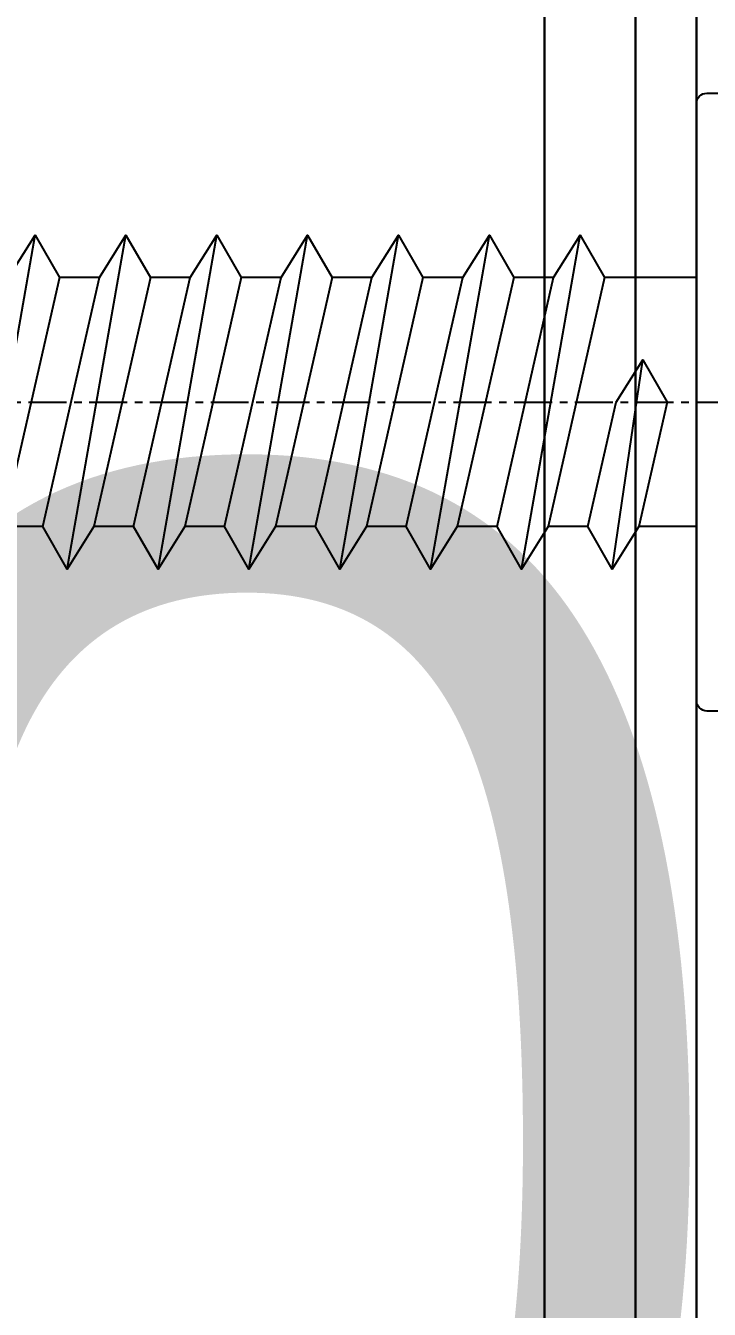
# Model space of a CAD drawing. Header units: millimetres. Extents: x -547695 to 905972, y -1055718 to 167349.
# Drawn here: x -516113.6 to -516032.5, y -1036587.2 to -1036435 of the extents above; entities that cross this region are included whole.
import ezdxf

# ---------------------------------------------------------------- set-up
doc = ezdxf.new("R2010")
doc.units = ezdxf.units.MM
doc.linetypes.add('View-XTD-CT Cua$0$View-XĐL-CT Cửa$0$CENTER', pattern=[2, 1.25, -0.25, 0.25, -0.25])
doc.layers.get('DEFPOINTS').update_dxf_attribs({"color": 1, "lineweight": 25})
for name, color, linetype, lineweight in [('View-XTD-CT Cua$0$View-XĐL-CT Cửa$0$KT-Dim', 5, 'Continuous', 15), ('View-XTD-CT Cua$0$View-XĐL-CT Cửa$0$KT-NetThay', 7, 'Continuous', 18), ('View-XTD-CT Cua$0$View-XĐL-CT Cửa$0$Profile - Vietduc', 14, 'Continuous', 30)]:
    doc.layers.add(name, color=color, linetype=linetype, lineweight=lineweight)
doc.layers.add('View-XTD-CT Cua$0$View-XĐL-CT Cửa$0$Screw', color=253, linetype='Continuous')
doc.styles.add('View-XTD-CT Cua$0$View-XĐL-CT Cửa$0$GM-Arial', font='arial.ttf')
doc.dimstyles.new('View-XTD-CT Cua$0$View-XĐL-CT Cửa$0$GM_DIM50', dxfattribs={"dimscale": 0.5, "dimtxt": 220, "dimasz": 110, "dimexe": 66, "dimexo": 0, "dimgap": 55, "dimtad": 1, "dimdec": 0, "dimzin": 0, "dimdsep": 46, "dimtxsty": 'View-XTD-CT Cua$0$View-XĐL-CT Cửa$0$GM-Arial', "dimblk": 'View-XTD-CT Cua$0$View-XĐL-CT Cửa$0$_ArchTick', "dimcen": 150, "dimdle": 66, "dimclrd": 256, "dimclre": 256, "dimclrt": 6, "dimadec": 0, "dimazin": 0, "dimtfac": 1, "dimtdec": 0, "dimtix": 1, "dimtmove": 2, "dimatfit": 3, "dimfxl": 1, "dimtvp": 0.833333, "dimtolj": 1, "dimtzin": 0, "dimarcsym": 0})

# ---------------------------------------------------------------- blocks, each defined once
blk = doc.blocks.new('View-XTD-CT Cua$0$View-XĐL-CT Cửa$0$_ArchTick')
at = {"color": 0, "linetype": 'ByBlock', "const_width": 0.15}
blk.add_lwpolyline([(-0.5, -0.5), (0.5, 0.5)], dxfattribs=at)
blk = doc.blocks.new('*D245')
at = {"layer": 'DEFPOINTS', "color": 0, "transparency": 16777216}
for p in [(-3949.14, 1534.81), (-4099.14, 1421.09), (-3949.14, 1108.8)]:
    blk.add_point(p, dxfattribs=at)
at = {"layer": 'View-XTD-CT Cua$0$View-XĐL-CT Cửa$0$KT-Dim', "lineweight": -2, "transparency": 16777216}
for p, q in [((-4099.14, 1421.09), (-4099.14, 1567.81)), ((-3949.14, 1108.8), (-3949.14, 1567.81)), ((-4099.14, 1534.81), (-4154.14, 1534.81)), ((-4099.14, 1534.81), (-3949.14, 1534.81)), ((-3949.14, 1534.81), (-3894.14, 1534.81))]:
    blk.add_line(p, q, dxfattribs=at)
at = {"layer": 'View-XTD-CT Cua$0$View-XĐL-CT Cửa$0$KT-Dim', "lineweight": -2, "transparency": 16777216, "xscale": 55, "yscale": 55, "zscale": 55}
blk.add_blockref('View-XTD-CT Cua$0$View-XĐL-CT Cửa$0$_ArchTick', (-4099.14, 1534.81), dxfattribs=at)
at = {"layer": 'View-XTD-CT Cua$0$View-XĐL-CT Cửa$0$KT-Dim', "lineweight": -2, "transparency": 16777216, "xscale": 55, "yscale": 55, "zscale": 55, "rotation": 180}
blk.add_blockref('View-XTD-CT Cua$0$View-XĐL-CT Cửa$0$_ArchTick', (-3949.14, 1534.81), dxfattribs=at)
at = {"layer": 'View-XTD-CT Cua$0$View-XĐL-CT Cửa$0$KT-Dim', "color": 6, "transparency": 16777216, "insert": (-4024.14, 1618.51), "char_height": 110, "attachment_point": 5, "style": 'View-XTD-CT Cua$0$View-XĐL-CT Cửa$0$GM-Arial'}
blk.add_mtext('\\A1;30', dxfattribs=at)
blk = doc.blocks.new('View-XTD-CT Cua$0$View-XĐL-CT Cửa$0$hex. head sd. 5.5x50 (elev)')
at = {"layer": 'View-XTD-CT Cua$0$View-XĐL-CT Cửa$0$Screw'}
blk.add_lwpolyline([(-1, 4.914), (-1, -4.914, 0.414214), (-0.825, -5.089), (-0.175, -5.089, 0.414214), (0, -4.914), (0, 4.914, 0.414214), (-0.175, 5.089), (-0.825, 5.089, 0.414214)], format="xyb", close=True, dxfattribs=at)
for points in [[(2.88, -2.75), (3.283, -2.052), (2.352, 2.052), (1.914, 2.75), (1.511, 2.052), (2.442, -2.052), (2.88, -2.75), (1.914, 2.75)], [(4.377, -2.75), (4.78, -2.052), (3.848, 2.052), (3.41, 2.75), (3.007, 2.052), (3.939, -2.052), (4.377, -2.75), (3.41, 2.75)], [(5.873, -2.75), (6.276, -2.052), (5.344, 2.052), (4.906, 2.75), (4.504, 2.052), (5.435, -2.052), (5.873, -2.75), (4.906, 2.75)], [(7.37, -2.75), (7.772, -2.052), (6.841, 2.052), (6.403, 2.75), (6, 2.052), (6.931, -2.052), (7.37, -2.75), (6.403, 2.75)], [(8.866, -2.75), (9.269, -2.052), (8.337, 2.052), (7.899, 2.75), (7.496, 2.052), (8.428, -2.052), (8.866, -2.75), (7.899, 2.75)], [(10.362, -2.75), (10.765, -2.052), (9.833, 2.052), (9.395, 2.75), (8.993, 2.052), (9.924, -2.052), (10.362, -2.75), (9.395, 2.75)], [(11.859, -2.75), (12.261, -2.052), (11.33, 2.052), (10.892, 2.75), (10.489, 2.052), (11.421, -2.052), (11.859, -2.75), (10.892, 2.75)], [(0, 2.052), (1.511, 2.052)], [(2.352, 2.052), (3.007, 2.052)], [(3.848, 2.052), (4.504, 2.052)], [(5.344, 2.052), (6, 2.052)], [(6.841, 2.052), (7.496, 2.052)], [(8.337, 2.052), (8.993, 2.052)], [(9.833, 2.052), (10.489, 2.052)], [(1.384, -2.75), (1.787, -2.052), (1.321, 0), (0.883, 0.698), (0.48, 0), (0.946, -2.052), (1.384, -2.75), (0.883, 0.698)], [(0, -2.052), (0.946, -2.052)], [(1.787, -2.052), (2.442, -2.052)], [(3.283, -2.052), (3.939, -2.052)], [(4.78, -2.052), (5.435, -2.052)], [(6.276, -2.052), (6.931, -2.052)], [(7.772, -2.052), (8.428, -2.052)], [(9.269, -2.052), (9.924, -2.052)], [(10.765, -2.052), (11.421, -2.052)]]:
    blk.add_lwpolyline(points, dxfattribs=at)
at = {"layer": 'View-XTD-CT Cua$0$View-XĐL-CT Cửa$0$Screw', "linetype": 'View-XTD-CT Cua$0$View-XĐL-CT Cửa$0$CENTER', "ltscale": 0.5}
blk.add_lwpolyline([(52, 0), (-7.451, 0)], dxfattribs=at)
blk = doc.blocks.new('View-XTD-CT Cua$0$View-XĐL-CT Cửa$0$A$C77827696')
at = {"layer": 'View-XTD-CT Cua$0$View-XĐL-CT Cửa$0$Profile - Vietduc'}
for points in [[(-4099.14, 1830.23), (-3949.14, 1830.23), (-3949.14, 1530.23), (-4099.14, 1530.23)], [(-4091.64, 1822.73), (-3956.64, 1822.73), (-3956.64, 1537.73), (-4091.64, 1537.73)], [(-3944.14, 1807.73), (-3874.14, 1807.73), (-3874.14, 1812.73), (-3949.14, 1812.73), (-3949.14, 1547.73), (-3874.14, 1547.73), (-3874.14, 1552.73), (-3944.14, 1552.73)]]:
    blk.add_lwpolyline(points, close=True, dxfattribs=at)
at = {"layer": 'View-XTD-CT Cua$0$View-XĐL-CT Cửa$0$Screw', "xscale": -4.999999999999999, "yscale": 4.999999999999999, "zscale": 4.999999999999999}
blk.add_blockref('View-XTD-CT Cua$0$View-XĐL-CT Cửa$0$hex. head sd. 5.5x50 (elev)', (-3944.14, 1680.23), dxfattribs=at)
at = {"layer": 'View-XTD-CT Cua$0$View-XĐL-CT Cửa$0$KT-Dim'}
dim = blk.add_linear_dim(base=(-3949.14, 1534.81), p1=(-4099.14, 1421.09), p2=(-3949.14, 1108.8), text='30', dimstyle='View-XTD-CT Cua$0$View-XĐL-CT Cửa$0$GM_DIM50', dxfattribs=at)
dim.commit()
dim.dimension.update_dxf_attribs({"geometry": '*D245', "text_midpoint": (-4024.14, 1618.51)})

msp = doc.modelspace()

# ---------------------------------------------------------------- block references
at = {"layer": 'View-XTD-CT Cua$0$View-XĐL-CT Cửa$0$KT-NetThay', "xscale": 1.44, "yscale": 1.44, "zscale": 1.44}
msp.add_blockref('View-XTD-CT Cua$0$View-XĐL-CT Cửa$0$A$C77827696', (-510354.47, -1038899.17), dxfattribs=at)

doc.saveas('drawing.dxf')
